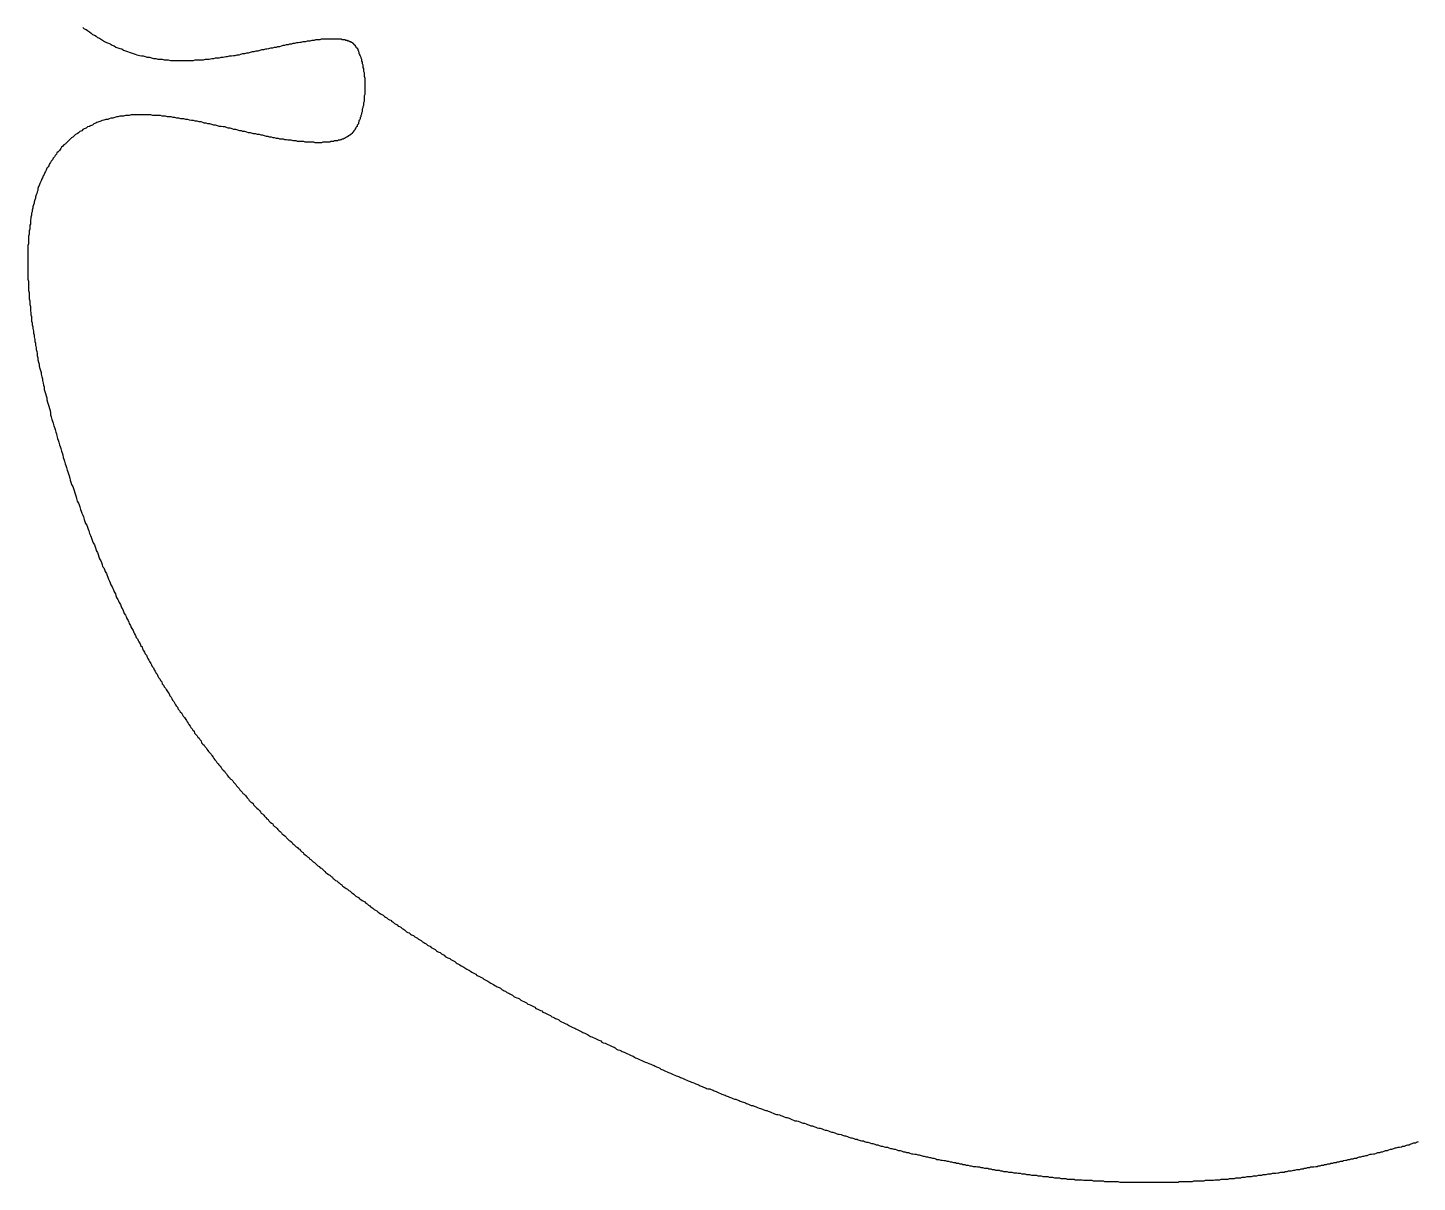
# Model space of a CAD drawing. Header units: millimetres. Extents: x 111 to 2999, y 81 to 1941.
# Drawn here: x 952.7 to 974.6, y 1761.71 to 1779.92 of the extents above; entities that cross this region are included whole.
import ezdxf

# ---------------------------------------------------------------- set-up
doc = ezdxf.new("R2010")
doc.units = ezdxf.units.MM
doc.layers.add('DRAW', color=7, linetype='Continuous')

msp = doc.modelspace()

# ---------------------------------------------------------------- linework, layer by layer
at = {"layer": 'DRAW'}
msp.add_polyline3d([(953.57, 1779.923, 0), (953.59, 1779.903, 0), (953.62, 1779.893, 0), (953.64, 1779.873, 0), (953.67, 1779.853, 0), (953.7, 1779.833, 0), (953.72, 1779.813, 0), (953.75, 1779.803, 0), (953.78, 1779.783, 0), (953.8, 1779.763, 0), (953.83, 1779.753, 0), (953.86, 1779.733, 0), (953.88, 1779.723, 0), (953.91, 1779.703, 0), (953.94, 1779.683, 0), (953.97, 1779.673, 0), (954, 1779.663, 0), (954.03, 1779.643, 0), (954.06, 1779.633, 0), (954.09, 1779.613, 0), (954.12, 1779.603, 0), (954.15, 1779.593, 0), (954.18, 1779.583, 0), (954.21, 1779.563, 0), (954.24, 1779.553, 0), (954.27, 1779.543, 0), (954.3, 1779.533, 0), (954.33, 1779.523, 0), (954.36, 1779.513, 0), (954.39, 1779.503, 0), (954.42, 1779.493, 0), (954.46, 1779.483, 0), (954.49, 1779.473, 0), (954.52, 1779.473, 0), (954.55, 1779.463, 0), (954.58, 1779.453, 0), (954.62, 1779.453, 0), (954.65, 1779.443, 0), (954.68, 1779.433, 0), (954.72, 1779.433, 0), (954.75, 1779.423, 0), (954.78, 1779.423, 0), (954.82, 1779.423, 0), (954.85, 1779.413, 0), (954.88, 1779.413, 0), (954.91, 1779.413, 0), (954.95, 1779.403, 0), (954.98, 1779.403, 0), (955.01, 1779.403, 0), (955.05, 1779.403, 0), (955.08, 1779.403, 0), (955.11, 1779.403, 0), (955.14, 1779.403, 0), (955.18, 1779.403, 0), (955.21, 1779.403, 0), (955.24, 1779.403, 0), (955.28, 1779.403, 0), (955.31, 1779.403, 0), (955.34, 1779.413, 0), (955.37, 1779.413, 0), (955.4, 1779.413, 0), (955.44, 1779.413, 0), (955.47, 1779.413, 0), (955.5, 1779.423, 0), (955.53, 1779.423, 0), (955.56, 1779.423, 0), (955.6, 1779.433, 0), (955.63, 1779.433, 0), (955.66, 1779.443, 0), (955.69, 1779.443, 0), (955.72, 1779.443, 0), (955.75, 1779.453, 0), (955.78, 1779.453, 0), (955.82, 1779.463, 0), (955.85, 1779.463, 0), (955.88, 1779.473, 0), (955.91, 1779.473, 0), (955.94, 1779.483, 0), (955.97, 1779.483, 0), (956, 1779.493, 0), (956.03, 1779.493, 0), (956.06, 1779.503, 0), (956.09, 1779.513, 0), (956.12, 1779.513, 0), (956.15, 1779.523, 0), (956.18, 1779.523, 0), (956.21, 1779.533, 0), (956.24, 1779.543, 0), (956.27, 1779.543, 0), (956.3, 1779.553, 0), (956.33, 1779.553, 0), (956.36, 1779.563, 0), (956.39, 1779.573, 0), (956.42, 1779.573, 0), (956.45, 1779.583, 0), (956.47, 1779.583, 0), (956.5, 1779.593, 0), (956.53, 1779.603, 0), (956.56, 1779.603, 0), (956.59, 1779.613, 0), (956.62, 1779.613, 0), (956.64, 1779.623, 0), (956.67, 1779.623, 0), (956.7, 1779.633, 0), (956.73, 1779.643, 0), (956.75, 1779.643, 0), (956.78, 1779.653, 0), (956.81, 1779.653, 0), (956.83, 1779.663, 0), (956.86, 1779.663, 0), (956.88, 1779.673, 0), (956.91, 1779.673, 0), (956.94, 1779.683, 0), (956.96, 1779.683, 0), (956.99, 1779.693, 0), (957.01, 1779.693, 0), (957.04, 1779.703, 0), (957.06, 1779.703, 0), (957.08, 1779.703, 0), (957.11, 1779.713, 0), (957.13, 1779.713, 0), (957.15, 1779.713, 0), (957.18, 1779.723, 0), (957.2, 1779.723, 0), (957.22, 1779.723, 0), (957.24, 1779.733, 0), (957.27, 1779.733, 0), (957.29, 1779.733, 0), (957.31, 1779.733, 0), (957.33, 1779.743, 0), (957.35, 1779.743, 0), (957.37, 1779.743, 0), (957.39, 1779.743, 0), (957.41, 1779.743, 0), (957.43, 1779.743, 0), (957.45, 1779.743, 0), (957.47, 1779.743, 0), (957.48, 1779.743, 0), (957.5, 1779.743, 0), (957.52, 1779.743, 0), (957.54, 1779.743, 0), (957.55, 1779.743, 0), (957.57, 1779.743, 0), (957.58, 1779.743, 0), (957.6, 1779.743, 0), (957.61, 1779.743, 0), (957.62, 1779.743, 0), (957.64, 1779.743, 0), (957.65, 1779.733, 0), (957.66, 1779.733, 0), (957.67, 1779.733, 0), (957.69, 1779.733, 0), (957.7, 1779.733, 0), (957.71, 1779.723, 0), (957.72, 1779.723, 0), (957.73, 1779.723, 0), (957.74, 1779.723, 0), (957.74, 1779.713, 0), (957.75, 1779.713, 0), (957.76, 1779.713, 0), (957.77, 1779.703, 0), (957.77, 1779.703, 0), (957.78, 1779.703, 0), (957.79, 1779.703, 0), (957.79, 1779.693, 0), (957.8, 1779.693, 0), (957.8, 1779.693, 0), (957.81, 1779.683, 0), (957.81, 1779.683, 0), (957.82, 1779.683, 0), (957.82, 1779.673, 0), (957.83, 1779.673, 0), (957.83, 1779.673, 0), (957.83, 1779.663, 0), (957.84, 1779.663, 0), (957.84, 1779.653, 0), (957.85, 1779.653, 0), (957.85, 1779.643, 0), (957.86, 1779.643, 0), (957.86, 1779.633, 0), (957.86, 1779.633, 0), (957.87, 1779.623, 0), (957.87, 1779.613, 0), (957.88, 1779.603, 0), (957.89, 1779.603, 0), (957.89, 1779.593, 0), (957.9, 1779.583, 0), (957.9, 1779.563, 0), (957.91, 1779.553, 0), (957.91, 1779.543, 0), (957.92, 1779.533, 0), (957.92, 1779.513, 0), (957.93, 1779.503, 0), (957.93, 1779.493, 0), (957.94, 1779.473, 0), (957.95, 1779.453, 0), (957.95, 1779.443, 0), (957.96, 1779.423, 0), (957.96, 1779.403, 0), (957.96, 1779.393, 0), (957.97, 1779.373, 0), (957.97, 1779.353, 0), (957.98, 1779.333, 0), (957.98, 1779.313, 0), (957.98, 1779.293, 0), (957.99, 1779.273, 0), (957.99, 1779.253, 0), (957.99, 1779.233, 0), (958, 1779.213, 0), (958, 1779.193, 0), (958, 1779.173, 0), (958, 1779.153, 0), (958.01, 1779.123, 0), (958.01, 1779.103, 0), (958.01, 1779.083, 0), (958.01, 1779.063, 0), (958.01, 1779.043, 0), (958.01, 1779.013, 0), (958.01, 1778.993, 0), (958.01, 1778.973, 0), (958.01, 1778.953, 0), (958.01, 1778.933, 0), (958.01, 1778.903, 0), (958.01, 1778.883, 0), (958.01, 1778.863, 0), (958, 1778.843, 0), (958, 1778.823, 0), (958, 1778.793, 0), (958, 1778.773, 0), (958, 1778.753, 0), (957.99, 1778.733, 0), (957.99, 1778.713, 0), (957.99, 1778.693, 0), (957.98, 1778.673, 0), (957.98, 1778.653, 0), (957.97, 1778.633, 0), (957.97, 1778.613, 0), (957.97, 1778.593, 0), (957.96, 1778.573, 0), (957.96, 1778.553, 0), (957.95, 1778.533, 0), (957.95, 1778.513, 0), (957.94, 1778.503, 0), (957.94, 1778.483, 0), (957.93, 1778.463, 0), (957.92, 1778.453, 0), (957.92, 1778.433, 0), (957.91, 1778.423, 0), (957.91, 1778.403, 0), (957.9, 1778.393, 0), (957.89, 1778.383, 0), (957.89, 1778.363, 0), (957.88, 1778.353, 0), (957.87, 1778.343, 0), (957.87, 1778.333, 0), (957.86, 1778.323, 0), (957.86, 1778.313, 0), (957.85, 1778.303, 0), (957.84, 1778.293, 0), (957.84, 1778.283, 0), (957.83, 1778.283, 0), (957.83, 1778.273, 0), (957.82, 1778.263, 0), (957.81, 1778.263, 0), (957.81, 1778.253, 0), (957.8, 1778.243, 0), (957.8, 1778.243, 0), (957.79, 1778.233, 0), (957.78, 1778.233, 0), (957.78, 1778.223, 0), (957.77, 1778.223, 0), (957.76, 1778.213, 0), (957.75, 1778.213, 0), (957.75, 1778.203, 0), (957.74, 1778.203, 0), (957.73, 1778.193, 0), (957.72, 1778.193, 0), (957.71, 1778.183, 0), (957.7, 1778.183, 0), (957.69, 1778.173, 0), (957.68, 1778.173, 0), (957.67, 1778.163, 0), (957.66, 1778.163, 0), (957.65, 1778.163, 0), (957.64, 1778.153, 0), (957.63, 1778.153, 0), (957.62, 1778.143, 0), (957.6, 1778.143, 0), (957.59, 1778.143, 0), (957.58, 1778.133, 0), (957.56, 1778.133, 0), (957.55, 1778.133, 0), (957.53, 1778.133, 0), (957.52, 1778.123, 0), (957.5, 1778.123, 0), (957.49, 1778.123, 0), (957.47, 1778.123, 0), (957.46, 1778.113, 0), (957.44, 1778.113, 0), (957.42, 1778.113, 0), (957.4, 1778.113, 0), (957.38, 1778.113, 0), (957.37, 1778.113, 0), (957.35, 1778.113, 0), (957.33, 1778.103, 0), (957.31, 1778.103, 0), (957.29, 1778.103, 0), (957.27, 1778.103, 0), (957.25, 1778.103, 0), (957.23, 1778.103, 0), (957.21, 1778.113, 0), (957.18, 1778.113, 0), (957.16, 1778.113, 0), (957.14, 1778.113, 0), (957.12, 1778.113, 0), (957.09, 1778.113, 0), (957.07, 1778.113, 0), (957.05, 1778.123, 0), (957.03, 1778.123, 0), (957, 1778.123, 0), (956.98, 1778.123, 0), (956.95, 1778.123, 0), (956.93, 1778.133, 0), (956.9, 1778.133, 0), (956.88, 1778.133, 0), (956.85, 1778.143, 0), (956.83, 1778.143, 0), (956.8, 1778.143, 0), (956.78, 1778.153, 0), (956.75, 1778.153, 0), (956.73, 1778.163, 0), (956.7, 1778.163, 0), (956.67, 1778.163, 0), (956.65, 1778.173, 0), (956.62, 1778.173, 0), (956.59, 1778.183, 0), (956.57, 1778.183, 0), (956.54, 1778.193, 0), (956.51, 1778.193, 0), (956.49, 1778.203, 0), (956.46, 1778.203, 0), (956.43, 1778.213, 0), (956.4, 1778.223, 0), (956.38, 1778.223, 0), (956.35, 1778.233, 0), (956.32, 1778.233, 0), (956.29, 1778.243, 0), (956.26, 1778.243, 0), (956.24, 1778.253, 0), (956.21, 1778.263, 0), (956.18, 1778.263, 0), (956.15, 1778.273, 0), (956.12, 1778.283, 0), (956.09, 1778.283, 0), (956.07, 1778.293, 0), (956.04, 1778.293, 0), (956.01, 1778.303, 0), (955.98, 1778.313, 0), (955.95, 1778.313, 0), (955.92, 1778.323, 0), (955.89, 1778.333, 0), (955.86, 1778.333, 0), (955.83, 1778.343, 0), (955.81, 1778.353, 0), (955.78, 1778.353, 0), (955.75, 1778.363, 0), (955.72, 1778.363, 0), (955.69, 1778.373, 0), (955.66, 1778.383, 0), (955.63, 1778.383, 0), (955.6, 1778.393, 0), (955.57, 1778.403, 0), (955.54, 1778.403, 0), (955.51, 1778.413, 0), (955.48, 1778.413, 0), (955.46, 1778.423, 0), (955.43, 1778.433, 0), (955.4, 1778.433, 0), (955.37, 1778.443, 0), (955.34, 1778.443, 0), (955.31, 1778.453, 0), (955.28, 1778.453, 0), (955.25, 1778.463, 0), (955.22, 1778.473, 0), (955.19, 1778.473, 0), (955.16, 1778.483, 0), (955.13, 1778.483, 0), (955.11, 1778.483, 0), (955.08, 1778.493, 0), (955.05, 1778.493, 0), (955.02, 1778.503, 0), (954.99, 1778.503, 0), (954.96, 1778.513, 0), (954.93, 1778.513, 0), (954.9, 1778.513, 0), (954.87, 1778.523, 0), (954.84, 1778.523, 0), (954.82, 1778.523, 0), (954.79, 1778.533, 0), (954.76, 1778.533, 0), (954.73, 1778.533, 0), (954.7, 1778.533, 0), (954.67, 1778.533, 0), (954.64, 1778.543, 0), (954.61, 1778.543, 0), (954.58, 1778.543, 0), (954.56, 1778.543, 0), (954.53, 1778.543, 0), (954.5, 1778.543, 0), (954.47, 1778.543, 0), (954.44, 1778.543, 0), (954.41, 1778.543, 0), (954.38, 1778.543, 0), (954.35, 1778.543, 0), (954.33, 1778.543, 0), (954.3, 1778.533, 0), (954.27, 1778.533, 0), (954.24, 1778.533, 0), (954.21, 1778.523, 0), (954.18, 1778.523, 0), (954.15, 1778.523, 0), (954.12, 1778.513, 0), (954.1, 1778.513, 0), (954.07, 1778.503, 0), (954.04, 1778.493, 0), (954.01, 1778.493, 0), (953.98, 1778.483, 0), (953.96, 1778.473, 0), (953.93, 1778.473, 0), (953.9, 1778.463, 0), (953.87, 1778.453, 0), (953.85, 1778.443, 0), (953.82, 1778.433, 0), (953.79, 1778.423, 0), (953.77, 1778.413, 0), (953.74, 1778.403, 0), (953.72, 1778.383, 0), (953.69, 1778.373, 0), (953.67, 1778.363, 0), (953.64, 1778.353, 0), (953.62, 1778.333, 0), (953.59, 1778.323, 0), (953.57, 1778.313, 0), (953.55, 1778.293, 0), (953.52, 1778.283, 0), (953.5, 1778.263, 0), (953.48, 1778.243, 0), (953.45, 1778.233, 0), (953.43, 1778.213, 0), (953.41, 1778.193, 0), (953.39, 1778.183, 0), (953.37, 1778.163, 0), (953.35, 1778.143, 0), (953.33, 1778.123, 0), (953.31, 1778.103, 0), (953.29, 1778.083, 0), (953.27, 1778.073, 0), (953.25, 1778.053, 0), (953.23, 1778.033, 0), (953.22, 1778.013, 0), (953.2, 1777.983, 0), (953.18, 1777.963, 0), (953.16, 1777.943, 0), (953.15, 1777.923, 0), (953.13, 1777.903, 0), (953.12, 1777.883, 0), (953.1, 1777.863, 0), (953.09, 1777.833, 0), (953.07, 1777.813, 0), (953.06, 1777.793, 0), (953.04, 1777.773, 0), (953.03, 1777.743, 0), (953.02, 1777.723, 0), (953, 1777.703, 0), (952.99, 1777.673, 0), (952.98, 1777.653, 0), (952.97, 1777.633, 0), (952.96, 1777.603, 0), (952.94, 1777.583, 0), (952.93, 1777.553, 0), (952.92, 1777.533, 0), (952.91, 1777.503, 0), (952.9, 1777.483, 0), (952.89, 1777.463, 0), (952.88, 1777.433, 0), (952.87, 1777.413, 0), (952.86, 1777.383, 0), (952.86, 1777.353, 0), (952.85, 1777.333, 0), (952.84, 1777.303, 0), (952.83, 1777.283, 0), (952.82, 1777.253, 0), (952.82, 1777.233, 0), (952.81, 1777.203, 0), (952.8, 1777.173, 0), (952.8, 1777.153, 0), (952.79, 1777.123, 0), (952.78, 1777.093, 0), (952.78, 1777.073, 0), (952.77, 1777.043, 0), (952.77, 1777.013, 0), (952.76, 1776.993, 0), (952.76, 1776.963, 0), (952.75, 1776.933, 0), (952.75, 1776.913, 0), (952.74, 1776.883, 0), (952.74, 1776.853, 0), (952.74, 1776.823, 0), (952.73, 1776.803, 0), (952.73, 1776.773, 0), (952.73, 1776.743, 0), (952.72, 1776.713, 0), (952.72, 1776.683, 0), (952.72, 1776.663, 0), (952.71, 1776.633, 0), (952.71, 1776.603, 0), (952.71, 1776.573, 0), (952.71, 1776.543, 0), (952.71, 1776.513, 0), (952.7, 1776.483, 0), (952.7, 1776.463, 0), (952.7, 1776.433, 0), (952.7, 1776.403, 0), (952.7, 1776.373, 0), (952.7, 1776.343, 0), (952.7, 1776.313, 0), (952.7, 1776.283, 0), (952.7, 1776.253, 0), (952.7, 1776.223, 0), (952.7, 1776.193, 0), (952.7, 1776.163, 0), (952.7, 1776.133, 0), (952.7, 1776.103, 0), (952.7, 1776.073, 0), (952.7, 1776.043, 0), (952.7, 1776.013, 0), (952.7, 1775.983, 0), (952.7, 1775.953, 0), (952.71, 1775.923, 0), (952.71, 1775.893, 0), (952.71, 1775.863, 0), (952.71, 1775.833, 0), (952.71, 1775.803, 0), (952.71, 1775.773, 0), (952.72, 1775.743, 0), (952.72, 1775.703, 0), (952.72, 1775.673, 0), (952.72, 1775.643, 0), (952.73, 1775.613, 0), (952.73, 1775.583, 0), (952.73, 1775.553, 0), (952.74, 1775.523, 0), (952.74, 1775.483, 0), (952.74, 1775.453, 0), (952.75, 1775.423, 0), (952.75, 1775.393, 0), (952.76, 1775.363, 0), (952.76, 1775.333, 0), (952.76, 1775.293, 0), (952.77, 1775.263, 0), (952.77, 1775.233, 0), (952.78, 1775.203, 0), (952.78, 1775.173, 0), (952.79, 1775.133, 0), (952.79, 1775.103, 0), (952.8, 1775.073, 0), (952.8, 1775.043, 0), (952.81, 1775.003, 0), (952.81, 1774.973, 0), (952.82, 1774.943, 0), (952.82, 1774.913, 0), (952.83, 1774.873, 0), (952.83, 1774.843, 0), (952.84, 1774.813, 0), (952.85, 1774.783, 0), (952.85, 1774.743, 0), (952.86, 1774.713, 0), (952.86, 1774.683, 0), (952.87, 1774.643, 0), (952.88, 1774.613, 0), (952.88, 1774.583, 0), (952.89, 1774.543, 0), (952.9, 1774.513, 0), (952.91, 1774.483, 0), (952.91, 1774.453, 0), (952.92, 1774.413, 0), (952.93, 1774.383, 0), (952.93, 1774.353, 0), (952.94, 1774.313, 0), (952.95, 1774.283, 0), (952.96, 1774.253, 0), (952.96, 1774.213, 0), (952.97, 1774.183, 0), (952.98, 1774.153, 0), (952.99, 1774.113, 0), (953, 1774.083, 0), (953, 1774.053, 0), (953.01, 1774.013, 0), (953.02, 1773.983, 0), (953.03, 1773.953, 0), (953.04, 1773.913, 0), (953.05, 1773.883, 0), (953.06, 1773.843, 0), (953.06, 1773.813, 0), (953.07, 1773.783, 0), (953.08, 1773.743, 0), (953.09, 1773.713, 0), (953.1, 1773.683, 0), (953.11, 1773.643, 0), (953.12, 1773.613, 0), (953.13, 1773.583, 0), (953.14, 1773.543, 0), (953.15, 1773.513, 0), (953.16, 1773.483, 0), (953.17, 1773.443, 0), (953.18, 1773.413, 0), (953.19, 1773.383, 0), (953.2, 1773.343, 0), (953.21, 1773.313, 0), (953.22, 1773.283, 0), (953.23, 1773.243, 0), (953.24, 1773.213, 0), (953.25, 1773.183, 0), (953.26, 1773.143, 0), (953.27, 1773.113, 0), (953.28, 1773.083, 0), (953.29, 1773.043, 0), (953.3, 1773.013, 0), (953.31, 1772.983, 0), (953.32, 1772.943, 0), (953.33, 1772.913, 0), (953.34, 1772.883, 0), (953.35, 1772.853, 0), (953.36, 1772.813, 0), (953.37, 1772.783, 0), (953.38, 1772.753, 0), (953.39, 1772.713, 0), (953.41, 1772.683, 0), (953.42, 1772.653, 0), (953.43, 1772.623, 0), (953.44, 1772.583, 0), (953.45, 1772.553, 0), (953.46, 1772.523, 0), (953.47, 1772.493, 0), (953.48, 1772.453, 0), (953.5, 1772.423, 0), (953.51, 1772.393, 0), (953.52, 1772.363, 0), (953.53, 1772.323, 0), (953.54, 1772.293, 0), (953.55, 1772.263, 0), (953.57, 1772.233, 0), (953.58, 1772.203, 0), (953.59, 1772.163, 0), (953.6, 1772.133, 0), (953.61, 1772.103, 0), (953.63, 1772.073, 0), (953.64, 1772.043, 0), (953.65, 1772.013, 0), (953.66, 1771.983, 0), (953.67, 1771.943, 0), (953.69, 1771.913, 0), (953.7, 1771.883, 0), (953.71, 1771.853, 0), (953.72, 1771.823, 0), (953.73, 1771.793, 0), (953.75, 1771.763, 0), (953.76, 1771.733, 0), (953.77, 1771.703, 0), (953.78, 1771.673, 0), (953.8, 1771.643, 0), (953.81, 1771.613, 0), (953.82, 1771.573, 0), (953.83, 1771.543, 0), (953.85, 1771.513, 0), (953.86, 1771.483, 0), (953.87, 1771.453, 0), (953.88, 1771.423, 0), (953.9, 1771.403, 0), (953.91, 1771.373, 0), (953.92, 1771.343, 0), (953.94, 1771.313, 0), (953.95, 1771.283, 0), (953.96, 1771.253, 0), (953.97, 1771.223, 0), (953.99, 1771.193, 0), (954, 1771.163, 0), (954.01, 1771.133, 0), (954.03, 1771.103, 0), (954.04, 1771.073, 0), (954.05, 1771.053, 0), (954.06, 1771.023, 0), (954.08, 1770.993, 0), (954.09, 1770.963, 0), (954.1, 1770.933, 0), (954.12, 1770.903, 0), (954.13, 1770.883, 0), (954.14, 1770.853, 0), (954.16, 1770.823, 0), (954.17, 1770.793, 0), (954.18, 1770.763, 0), (954.2, 1770.743, 0), (954.21, 1770.713, 0), (954.22, 1770.683, 0), (954.24, 1770.653, 0), (954.25, 1770.633, 0), (954.26, 1770.603, 0), (954.28, 1770.573, 0), (954.29, 1770.543, 0), (954.3, 1770.523, 0), (954.32, 1770.493, 0), (954.33, 1770.463, 0), (954.34, 1770.443, 0), (954.36, 1770.413, 0), (954.37, 1770.383, 0), (954.38, 1770.363, 0), (954.4, 1770.333, 0), (954.41, 1770.303, 0), (954.43, 1770.283, 0), (954.44, 1770.253, 0), (954.45, 1770.233, 0), (954.47, 1770.203, 0), (954.48, 1770.173, 0), (954.5, 1770.153, 0), (954.51, 1770.123, 0), (954.52, 1770.103, 0), (954.54, 1770.073, 0), (954.55, 1770.043, 0), (954.57, 1770.023, 0), (954.58, 1769.993, 0), (954.59, 1769.973, 0), (954.61, 1769.943, 0), (954.62, 1769.923, 0), (954.64, 1769.893, 0), (954.65, 1769.873, 0), (954.66, 1769.843, 0), (954.68, 1769.823, 0), (954.69, 1769.793, 0), (954.71, 1769.773, 0), (954.72, 1769.743, 0), (954.74, 1769.723, 0), (954.75, 1769.693, 0), (954.76, 1769.673, 0), (954.78, 1769.653, 0), (954.79, 1769.623, 0), (954.81, 1769.603, 0), (954.82, 1769.573, 0), (954.84, 1769.553, 0), (954.85, 1769.523, 0), (954.87, 1769.503, 0), (954.88, 1769.483, 0), (954.9, 1769.453, 0), (954.91, 1769.433, 0), (954.93, 1769.413, 0), (954.94, 1769.383, 0), (954.96, 1769.363, 0), (954.97, 1769.343, 0), (954.98, 1769.313, 0), (955, 1769.293, 0), (955.01, 1769.273, 0), (955.03, 1769.243, 0), (955.04, 1769.223, 0), (955.06, 1769.203, 0), (955.07, 1769.173, 0), (955.09, 1769.153, 0), (955.1, 1769.133, 0), (955.12, 1769.113, 0), (955.14, 1769.083, 0), (955.15, 1769.063, 0), (955.17, 1769.043, 0), (955.18, 1769.023, 0), (955.2, 1768.993, 0), (955.21, 1768.973, 0), (955.23, 1768.953, 0), (955.24, 1768.933, 0), (955.26, 1768.903, 0), (955.27, 1768.883, 0), (955.29, 1768.863, 0), (955.3, 1768.843, 0), (955.32, 1768.823, 0), (955.33, 1768.793, 0), (955.35, 1768.773, 0), (955.37, 1768.753, 0), (955.38, 1768.733, 0), (955.4, 1768.713, 0), (955.41, 1768.693, 0), (955.43, 1768.673, 0), (955.44, 1768.643, 0), (955.46, 1768.623, 0), (955.48, 1768.603, 0), (955.49, 1768.583, 0), (955.51, 1768.563, 0), (955.52, 1768.543, 0), (955.54, 1768.523, 0), (955.55, 1768.503, 0), (955.57, 1768.483, 0), (955.59, 1768.463, 0), (955.6, 1768.443, 0), (955.62, 1768.413, 0), (955.63, 1768.393, 0), (955.65, 1768.373, 0), (955.67, 1768.353, 0), (955.68, 1768.333, 0), (955.7, 1768.313, 0), (955.71, 1768.293, 0), (955.73, 1768.273, 0), (955.75, 1768.253, 0), (955.76, 1768.233, 0), (955.78, 1768.213, 0), (955.8, 1768.193, 0), (955.81, 1768.173, 0), (955.83, 1768.153, 0), (955.84, 1768.133, 0), (955.86, 1768.113, 0), (955.88, 1768.093, 0), (955.89, 1768.073, 0), (955.91, 1768.063, 0), (955.93, 1768.043, 0), (955.94, 1768.023, 0), (955.96, 1768.003, 0), (955.98, 1767.983, 0), (955.99, 1767.963, 0), (956.01, 1767.943, 0), (956.03, 1767.923, 0), (956.04, 1767.903, 0), (956.06, 1767.883, 0), (956.08, 1767.863, 0), (956.09, 1767.843, 0), (956.11, 1767.833, 0), (956.13, 1767.813, 0), (956.14, 1767.793, 0), (956.16, 1767.773, 0), (956.18, 1767.753, 0), (956.19, 1767.733, 0), (956.21, 1767.713, 0), (956.23, 1767.703, 0), (956.25, 1767.683, 0), (956.26, 1767.663, 0), (956.28, 1767.643, 0), (956.3, 1767.623, 0), (956.31, 1767.613, 0), (956.33, 1767.593, 0), (956.35, 1767.573, 0), (956.37, 1767.553, 0), (956.38, 1767.533, 0), (956.4, 1767.523, 0), (956.42, 1767.503, 0), (956.43, 1767.483, 0), (956.45, 1767.463, 0), (956.47, 1767.443, 0), (956.49, 1767.433, 0), (956.5, 1767.413, 0), (956.52, 1767.393, 0), (956.54, 1767.373, 0), (956.56, 1767.363, 0), (956.57, 1767.343, 0), (956.59, 1767.323, 0), (956.61, 1767.313, 0), (956.63, 1767.293, 0), (956.64, 1767.273, 0), (956.66, 1767.253, 0), (956.68, 1767.243, 0), (956.7, 1767.223, 0), (956.71, 1767.203, 0), (956.73, 1767.193, 0), (956.75, 1767.173, 0), (956.77, 1767.153, 0), (956.78, 1767.143, 0), (956.8, 1767.123, 0), (956.82, 1767.103, 0), (956.84, 1767.093, 0), (956.86, 1767.073, 0), (956.87, 1767.053, 0), (956.89, 1767.043, 0), (956.91, 1767.023, 0), (956.93, 1767.003, 0), (956.95, 1766.993, 0), (956.96, 1766.973, 0), (956.98, 1766.963, 0), (957, 1766.943, 0), (957.02, 1766.923, 0), (957.04, 1766.913, 0), (957.05, 1766.893, 0), (957.07, 1766.873, 0), (957.09, 1766.863, 0), (957.11, 1766.843, 0), (957.13, 1766.833, 0), (957.14, 1766.813, 0), (957.16, 1766.803, 0), (957.18, 1766.783, 0), (957.2, 1766.763, 0), (957.22, 1766.753, 0), (957.24, 1766.733, 0), (957.25, 1766.723, 0), (957.27, 1766.703, 0), (957.29, 1766.693, 0), (957.31, 1766.673, 0), (957.33, 1766.663, 0), (957.35, 1766.643, 0), (957.37, 1766.623, 0), (957.38, 1766.613, 0), (957.4, 1766.593, 0), (957.42, 1766.583, 0), (957.44, 1766.563, 0), (957.46, 1766.553, 0), (957.48, 1766.533, 0), (957.5, 1766.523, 0), (957.51, 1766.503, 0), (957.53, 1766.493, 0), (957.55, 1766.473, 0), (957.57, 1766.463, 0), (957.59, 1766.443, 0), (957.61, 1766.433, 0), (957.63, 1766.413, 0), (957.65, 1766.403, 0), (957.66, 1766.383, 0), (957.68, 1766.373, 0), (957.7, 1766.353, 0), (957.72, 1766.343, 0), (957.74, 1766.333, 0), (957.76, 1766.313, 0), (957.78, 1766.303, 0), (957.8, 1766.283, 0), (957.82, 1766.273, 0), (957.84, 1766.253, 0), (957.85, 1766.243, 0), (957.87, 1766.223, 0), (957.89, 1766.213, 0), (957.91, 1766.203, 0), (957.93, 1766.183, 0), (957.95, 1766.173, 0), (957.97, 1766.153, 0), (957.99, 1766.143, 0), (958.01, 1766.133, 0), (958.03, 1766.113, 0), (958.05, 1766.103, 0), (958.07, 1766.083, 0), (958.09, 1766.073, 0), (958.1, 1766.053, 0), (958.12, 1766.043, 0), (958.14, 1766.033, 0), (958.16, 1766.013, 0), (958.18, 1766.003, 0), (958.2, 1765.993, 0), (958.22, 1765.973, 0), (958.24, 1765.963, 0), (958.26, 1765.943, 0), (958.28, 1765.933, 0), (958.3, 1765.923, 0), (958.32, 1765.903, 0), (958.34, 1765.893, 0), (958.36, 1765.883, 0), (958.38, 1765.863, 0), (958.4, 1765.853, 0), (958.42, 1765.843, 0), (958.44, 1765.823, 0), (958.46, 1765.813, 0), (958.48, 1765.793, 0), (958.5, 1765.783, 0), (958.52, 1765.773, 0), (958.54, 1765.753, 0), (958.56, 1765.743, 0), (958.58, 1765.733, 0), (958.6, 1765.713, 0), (958.62, 1765.703, 0), (958.64, 1765.693, 0), (958.66, 1765.673, 0), (958.67, 1765.663, 0), (958.69, 1765.653, 0), (958.71, 1765.643, 0), (958.73, 1765.623, 0), (958.75, 1765.613, 0), (958.78, 1765.603, 0), (958.8, 1765.583, 0), (958.82, 1765.573, 0), (958.84, 1765.563, 0), (958.86, 1765.543, 0), (958.88, 1765.533, 0), (958.9, 1765.523, 0), (958.92, 1765.503, 0), (958.94, 1765.493, 0), (958.96, 1765.483, 0), (958.98, 1765.473, 0), (959, 1765.453, 0), (959.02, 1765.443, 0), (959.04, 1765.433, 0), (959.06, 1765.413, 0), (959.08, 1765.403, 0), (959.1, 1765.393, 0), (959.12, 1765.383, 0), (959.14, 1765.363, 0), (959.16, 1765.353, 0), (959.18, 1765.343, 0), (959.2, 1765.333, 0), (959.22, 1765.313, 0), (959.24, 1765.303, 0), (959.26, 1765.293, 0), (959.28, 1765.273, 0), (959.3, 1765.263, 0), (959.32, 1765.253, 0), (959.35, 1765.243, 0), (959.37, 1765.223, 0), (959.39, 1765.213, 0), (959.41, 1765.203, 0), (959.43, 1765.193, 0), (959.45, 1765.173, 0), (959.47, 1765.163, 0), (959.49, 1765.153, 0), (959.51, 1765.143, 0), (959.53, 1765.123, 0), (959.55, 1765.113, 0), (959.57, 1765.103, 0), (959.59, 1765.093, 0), (959.62, 1765.073, 0), (959.64, 1765.063, 0), (959.66, 1765.053, 0), (959.68, 1765.043, 0), (959.7, 1765.023, 0), (959.72, 1765.013, 0), (959.74, 1765.003, 0), (959.76, 1764.993, 0), (959.78, 1764.973, 0), (959.81, 1764.963, 0), (959.83, 1764.953, 0), (959.85, 1764.943, 0), (959.87, 1764.933, 0), (959.89, 1764.913, 0), (959.91, 1764.903, 0), (959.93, 1764.893, 0), (959.95, 1764.883, 0), (959.98, 1764.863, 0), (960, 1764.853, 0), (960.02, 1764.843, 0), (960.04, 1764.833, 0), (960.06, 1764.813, 0), (960.08, 1764.803, 0), (960.1, 1764.793, 0), (960.13, 1764.783, 0), (960.15, 1764.773, 0), (960.17, 1764.753, 0), (960.19, 1764.743, 0), (960.21, 1764.733, 0), (960.23, 1764.723, 0), (960.25, 1764.703, 0), (960.28, 1764.693, 0), (960.3, 1764.683, 0), (960.32, 1764.673, 0), (960.34, 1764.663, 0), (960.36, 1764.643, 0), (960.38, 1764.633, 0), (960.41, 1764.623, 0), (960.43, 1764.613, 0), (960.45, 1764.603, 0), (960.47, 1764.583, 0), (960.49, 1764.573, 0), (960.52, 1764.563, 0), (960.54, 1764.553, 0), (960.56, 1764.543, 0), (960.58, 1764.523, 0), (960.6, 1764.513, 0), (960.63, 1764.503, 0), (960.65, 1764.493, 0), (960.67, 1764.483, 0), (960.69, 1764.473, 0), (960.71, 1764.453, 0), (960.74, 1764.443, 0), (960.76, 1764.433, 0), (960.78, 1764.423, 0), (960.8, 1764.413, 0), (960.82, 1764.393, 0), (960.85, 1764.383, 0), (960.87, 1764.373, 0), (960.89, 1764.363, 0), (960.91, 1764.353, 0), (960.94, 1764.343, 0), (960.96, 1764.323, 0), (960.98, 1764.313, 0), (961, 1764.303, 0), (961.02, 1764.293, 0), (961.05, 1764.283, 0), (961.07, 1764.273, 0), (961.09, 1764.253, 0), (961.11, 1764.243, 0), (961.14, 1764.233, 0), (961.16, 1764.223, 0), (961.18, 1764.213, 0), (961.2, 1764.203, 0), (961.23, 1764.183, 0), (961.25, 1764.173, 0), (961.27, 1764.163, 0), (961.29, 1764.153, 0), (961.32, 1764.143, 0), (961.34, 1764.133, 0), (961.36, 1764.123, 0), (961.39, 1764.103, 0), (961.41, 1764.093, 0), (961.43, 1764.083, 0), (961.45, 1764.073, 0), (961.48, 1764.063, 0), (961.5, 1764.053, 0), (961.52, 1764.043, 0), (961.54, 1764.033, 0), (961.57, 1764.013, 0), (961.59, 1764.003, 0), (961.61, 1763.993, 0), (961.64, 1763.983, 0), (961.66, 1763.973, 0), (961.68, 1763.963, 0), (961.7, 1763.953, 0), (961.73, 1763.943, 0), (961.75, 1763.923, 0), (961.77, 1763.913, 0), (961.8, 1763.903, 0), (961.82, 1763.893, 0), (961.84, 1763.883, 0), (961.87, 1763.873, 0), (961.89, 1763.863, 0), (961.91, 1763.853, 0), (961.94, 1763.843, 0), (961.96, 1763.833, 0), (961.98, 1763.813, 0), (962, 1763.803, 0), (962.03, 1763.793, 0), (962.05, 1763.783, 0), (962.07, 1763.773, 0), (962.1, 1763.763, 0), (962.12, 1763.753, 0), (962.14, 1763.743, 0), (962.17, 1763.733, 0), (962.19, 1763.723, 0), (962.21, 1763.713, 0), (962.24, 1763.703, 0), (962.26, 1763.683, 0), (962.28, 1763.673, 0), (962.31, 1763.663, 0), (962.33, 1763.653, 0), (962.35, 1763.643, 0), (962.38, 1763.633, 0), (962.4, 1763.623, 0), (962.42, 1763.613, 0), (962.45, 1763.603, 0), (962.47, 1763.593, 0), (962.49, 1763.583, 0), (962.52, 1763.573, 0), (962.54, 1763.563, 0), (962.57, 1763.553, 0), (962.59, 1763.543, 0), (962.61, 1763.533, 0), (962.64, 1763.523, 0), (962.66, 1763.513, 0), (962.68, 1763.493, 0), (962.71, 1763.483, 0), (962.73, 1763.473, 0), (962.75, 1763.463, 0), (962.78, 1763.453, 0), (962.8, 1763.443, 0), (962.83, 1763.433, 0), (962.85, 1763.423, 0), (962.87, 1763.413, 0), (962.9, 1763.403, 0), (962.92, 1763.393, 0), (962.94, 1763.383, 0), (962.97, 1763.373, 0), (962.99, 1763.363, 0), (963.02, 1763.353, 0), (963.04, 1763.343, 0), (963.06, 1763.333, 0), (963.09, 1763.323, 0), (963.11, 1763.313, 0), (963.14, 1763.303, 0), (963.16, 1763.293, 0), (963.18, 1763.283, 0), (963.21, 1763.273, 0), (963.23, 1763.263, 0), (963.26, 1763.253, 0), (963.28, 1763.243, 0), (963.3, 1763.233, 0), (963.33, 1763.223, 0), (963.35, 1763.213, 0), (963.38, 1763.203, 0), (963.4, 1763.193, 0), (963.42, 1763.183, 0), (963.45, 1763.183, 0), (963.47, 1763.173, 0), (963.5, 1763.163, 0), (963.52, 1763.153, 0), (963.55, 1763.143, 0), (963.57, 1763.133, 0), (963.59, 1763.123, 0), (963.62, 1763.113, 0), (963.64, 1763.103, 0), (963.67, 1763.093, 0), (963.69, 1763.083, 0), (963.71, 1763.073, 0), (963.74, 1763.063, 0), (963.76, 1763.053, 0), (963.79, 1763.043, 0), (963.81, 1763.033, 0), (963.84, 1763.023, 0), (963.86, 1763.023, 0), (963.88, 1763.013, 0), (963.91, 1763.003, 0), (963.93, 1762.993, 0), (963.96, 1762.983, 0), (963.98, 1762.973, 0), (964.01, 1762.963, 0), (964.03, 1762.953, 0), (964.06, 1762.943, 0), (964.08, 1762.933, 0), (964.1, 1762.923, 0), (964.13, 1762.923, 0), (964.15, 1762.913, 0), (964.18, 1762.903, 0), (964.2, 1762.893, 0), (964.23, 1762.883, 0), (964.25, 1762.873, 0), (964.28, 1762.863, 0), (964.3, 1762.853, 0), (964.33, 1762.843, 0), (964.35, 1762.843, 0), (964.37, 1762.833, 0), (964.4, 1762.823, 0), (964.42, 1762.813, 0), (964.45, 1762.803, 0), (964.47, 1762.793, 0), (964.5, 1762.783, 0), (964.52, 1762.783, 0), (964.55, 1762.773, 0), (964.57, 1762.763, 0), (964.6, 1762.753, 0), (964.62, 1762.743, 0), (964.65, 1762.733, 0), (964.67, 1762.733, 0), (964.7, 1762.723, 0), (964.72, 1762.713, 0), (964.74, 1762.703, 0), (964.77, 1762.693, 0), (964.79, 1762.683, 0), (964.82, 1762.683, 0), (964.84, 1762.673, 0), (964.87, 1762.663, 0), (964.89, 1762.653, 0), (964.92, 1762.643, 0), (964.94, 1762.643, 0), (964.97, 1762.633, 0), (964.99, 1762.623, 0), (965.02, 1762.613, 0), (965.04, 1762.603, 0), (965.07, 1762.603, 0), (965.09, 1762.593, 0), (965.12, 1762.583, 0), (965.14, 1762.573, 0), (965.17, 1762.563, 0), (965.19, 1762.563, 0), (965.22, 1762.553, 0), (965.24, 1762.543, 0), (965.27, 1762.533, 0), (965.29, 1762.533, 0), (965.32, 1762.523, 0), (965.34, 1762.513, 0), (965.37, 1762.503, 0), (965.39, 1762.503, 0), (965.42, 1762.493, 0), (965.44, 1762.483, 0), (965.47, 1762.473, 0), (965.49, 1762.473, 0), (965.52, 1762.463, 0), (965.54, 1762.453, 0), (965.57, 1762.443, 0), (965.59, 1762.443, 0), (965.62, 1762.433, 0), (965.64, 1762.423, 0), (965.67, 1762.413, 0), (965.69, 1762.413, 0), (965.72, 1762.403, 0), (965.74, 1762.393, 0), (965.77, 1762.393, 0), (965.79, 1762.383, 0), (965.82, 1762.373, 0), (965.84, 1762.363, 0), (965.87, 1762.363, 0), (965.89, 1762.353, 0), (965.92, 1762.343, 0), (965.94, 1762.343, 0), (965.97, 1762.333, 0), (966, 1762.323, 0), (966.02, 1762.323, 0), (966.05, 1762.313, 0), (966.07, 1762.303, 0), (966.1, 1762.303, 0), (966.12, 1762.293, 0), (966.15, 1762.283, 0), (966.17, 1762.283, 0), (966.2, 1762.273, 0), (966.22, 1762.263, 0), (966.25, 1762.263, 0), (966.27, 1762.253, 0), (966.3, 1762.243, 0), (966.32, 1762.243, 0), (966.35, 1762.233, 0), (966.37, 1762.233, 0), (966.4, 1762.223, 0), (966.42, 1762.213, 0), (966.45, 1762.213, 0), (966.48, 1762.203, 0), (966.5, 1762.193, 0), (966.53, 1762.193, 0), (966.55, 1762.183, 0), (966.58, 1762.183, 0), (966.6, 1762.173, 0), (966.63, 1762.163, 0), (966.65, 1762.163, 0), (966.68, 1762.153, 0), (966.7, 1762.153, 0), (966.73, 1762.143, 0), (966.75, 1762.143, 0), (966.78, 1762.133, 0), (966.81, 1762.123, 0), (966.83, 1762.123, 0), (966.86, 1762.113, 0), (966.88, 1762.113, 0), (966.91, 1762.103, 0), (966.93, 1762.103, 0), (966.96, 1762.093, 0), (966.98, 1762.093, 0), (967.01, 1762.083, 0), (967.03, 1762.073, 0), (967.06, 1762.073, 0), (967.09, 1762.063, 0), (967.11, 1762.063, 0), (967.14, 1762.053, 0), (967.16, 1762.053, 0), (967.19, 1762.043, 0), (967.21, 1762.043, 0), (967.24, 1762.033, 0), (967.26, 1762.033, 0), (967.29, 1762.023, 0), (967.32, 1762.023, 0), (967.34, 1762.013, 0), (967.37, 1762.013, 0), (967.39, 1762.003, 0), (967.42, 1762.003, 0), (967.44, 1761.993, 0), (967.47, 1761.993, 0), (967.49, 1761.983, 0), (967.52, 1761.983, 0), (967.55, 1761.973, 0), (967.57, 1761.973, 0), (967.6, 1761.963, 0), (967.62, 1761.963, 0), (967.65, 1761.963, 0), (967.67, 1761.953, 0), (967.7, 1761.953, 0), (967.72, 1761.943, 0), (967.75, 1761.943, 0), (967.78, 1761.933, 0), (967.8, 1761.933, 0), (967.83, 1761.933, 0), (967.85, 1761.923, 0), (967.88, 1761.923, 0), (967.9, 1761.913, 0), (967.93, 1761.913, 0), (967.95, 1761.903, 0), (967.98, 1761.903, 0), (968.01, 1761.903, 0), (968.03, 1761.893, 0), (968.06, 1761.893, 0), (968.08, 1761.883, 0), (968.11, 1761.883, 0), (968.13, 1761.883, 0), (968.16, 1761.873, 0), (968.19, 1761.873, 0), (968.21, 1761.873, 0), (968.24, 1761.863, 0), (968.26, 1761.863, 0), (968.29, 1761.863, 0), (968.31, 1761.853, 0), (968.34, 1761.853, 0), (968.37, 1761.843, 0), (968.39, 1761.843, 0), (968.42, 1761.843, 0), (968.44, 1761.833, 0), (968.47, 1761.833, 0), (968.49, 1761.833, 0), (968.52, 1761.823, 0), (968.54, 1761.823, 0), (968.57, 1761.823, 0), (968.6, 1761.823, 0), (968.62, 1761.813, 0), (968.65, 1761.813, 0), (968.67, 1761.813, 0), (968.7, 1761.803, 0), (968.72, 1761.803, 0), (968.75, 1761.803, 0), (968.78, 1761.803, 0), (968.8, 1761.793, 0), (968.83, 1761.793, 0), (968.85, 1761.793, 0), (968.88, 1761.783, 0), (968.9, 1761.783, 0), (968.93, 1761.783, 0), (968.96, 1761.783, 0), (968.98, 1761.773, 0), (969.01, 1761.773, 0), (969.03, 1761.773, 0), (969.06, 1761.773, 0), (969.08, 1761.763, 0), (969.11, 1761.763, 0), (969.14, 1761.763, 0), (969.16, 1761.763, 0), (969.19, 1761.763, 0), (969.21, 1761.753, 0), (969.24, 1761.753, 0), (969.26, 1761.753, 0), (969.29, 1761.753, 0), (969.32, 1761.753, 0), (969.34, 1761.743, 0), (969.37, 1761.743, 0), (969.39, 1761.743, 0), (969.42, 1761.743, 0), (969.44, 1761.743, 0), (969.47, 1761.743, 0), (969.49, 1761.733, 0), (969.52, 1761.733, 0), (969.55, 1761.733, 0), (969.57, 1761.733, 0), (969.6, 1761.733, 0), (969.62, 1761.733, 0), (969.65, 1761.733, 0), (969.67, 1761.723, 0), (969.7, 1761.723, 0), (969.73, 1761.723, 0), (969.75, 1761.723, 0), (969.78, 1761.723, 0), (969.8, 1761.723, 0), (969.83, 1761.723, 0), (969.85, 1761.723, 0), (969.88, 1761.723, 0), (969.91, 1761.713, 0), (969.93, 1761.713, 0), (969.96, 1761.713, 0), (969.98, 1761.713, 0), (970.01, 1761.713, 0), (970.03, 1761.713, 0), (970.06, 1761.713, 0), (970.09, 1761.713, 0), (970.11, 1761.713, 0), (970.14, 1761.713, 0), (970.16, 1761.713, 0), (970.19, 1761.713, 0), (970.21, 1761.713, 0), (970.24, 1761.713, 0), (970.26, 1761.713, 0), (970.29, 1761.713, 0), (970.32, 1761.713, 0), (970.34, 1761.713, 0), (970.37, 1761.713, 0), (970.39, 1761.713, 0), (970.42, 1761.713, 0), (970.44, 1761.713, 0), (970.47, 1761.713, 0), (970.5, 1761.713, 0), (970.52, 1761.713, 0), (970.55, 1761.713, 0), (970.57, 1761.713, 0), (970.6, 1761.713, 0), (970.62, 1761.713, 0), (970.65, 1761.713, 0), (970.67, 1761.713, 0), (970.7, 1761.713, 0), (970.73, 1761.713, 0), (970.75, 1761.713, 0), (970.78, 1761.713, 0), (970.8, 1761.713, 0), (970.83, 1761.713, 0), (970.85, 1761.723, 0), (970.88, 1761.723, 0), (970.9, 1761.723, 0), (970.93, 1761.723, 0), (970.96, 1761.723, 0), (970.98, 1761.723, 0), (971.01, 1761.723, 0), (971.03, 1761.723, 0), (971.06, 1761.723, 0), (971.08, 1761.733, 0), (971.11, 1761.733, 0), (971.13, 1761.733, 0), (971.16, 1761.733, 0), (971.18, 1761.733, 0), (971.21, 1761.733, 0), (971.24, 1761.733, 0), (971.26, 1761.743, 0), (971.29, 1761.743, 0), (971.31, 1761.743, 0), (971.34, 1761.743, 0), (971.36, 1761.743, 0), (971.39, 1761.743, 0), (971.41, 1761.753, 0), (971.44, 1761.753, 0), (971.46, 1761.753, 0), (971.49, 1761.753, 0), (971.51, 1761.763, 0), (971.54, 1761.763, 0), (971.57, 1761.763, 0), (971.59, 1761.763, 0), (971.62, 1761.763, 0), (971.64, 1761.773, 0), (971.67, 1761.773, 0), (971.69, 1761.773, 0), (971.72, 1761.773, 0), (971.74, 1761.783, 0), (971.77, 1761.783, 0), (971.79, 1761.783, 0), (971.82, 1761.783, 0), (971.84, 1761.793, 0), (971.87, 1761.793, 0), (971.89, 1761.793, 0), (971.92, 1761.803, 0), (971.94, 1761.803, 0), (971.97, 1761.803, 0), (971.99, 1761.803, 0), (972.02, 1761.813, 0), (972.04, 1761.813, 0), (972.07, 1761.813, 0), (972.1, 1761.823, 0), (972.12, 1761.823, 0), (972.15, 1761.823, 0), (972.17, 1761.833, 0), (972.2, 1761.833, 0), (972.22, 1761.833, 0), (972.25, 1761.843, 0), (972.27, 1761.843, 0), (972.3, 1761.843, 0), (972.32, 1761.853, 0), (972.35, 1761.853, 0), (972.37, 1761.853, 0), (972.4, 1761.863, 0), (972.42, 1761.863, 0), (972.45, 1761.873, 0), (972.47, 1761.873, 0), (972.5, 1761.873, 0), (972.52, 1761.883, 0), (972.55, 1761.883, 0), (972.57, 1761.893, 0), (972.6, 1761.893, 0), (972.62, 1761.893, 0), (972.65, 1761.903, 0), (972.67, 1761.903, 0), (972.7, 1761.913, 0), (972.72, 1761.913, 0), (972.75, 1761.913, 0), (972.77, 1761.923, 0), (972.8, 1761.923, 0), (972.82, 1761.933, 0), (972.85, 1761.933, 0), (972.87, 1761.943, 0), (972.9, 1761.943, 0), (972.92, 1761.953, 0), (972.95, 1761.953, 0), (972.97, 1761.953, 0), (973, 1761.963, 0), (973.02, 1761.963, 0), (973.04, 1761.973, 0), (973.07, 1761.973, 0), (973.09, 1761.983, 0), (973.12, 1761.983, 0), (973.14, 1761.993, 0), (973.17, 1761.993, 0), (973.19, 1762.003, 0), (973.22, 1762.003, 0), (973.24, 1762.013, 0), (973.27, 1762.013, 0), (973.29, 1762.023, 0), (973.32, 1762.023, 0), (973.34, 1762.033, 0), (973.37, 1762.033, 0), (973.39, 1762.043, 0), (973.42, 1762.043, 0), (973.44, 1762.053, 0), (973.47, 1762.063, 0), (973.49, 1762.063, 0), (973.51, 1762.073, 0), (973.54, 1762.073, 0), (973.56, 1762.083, 0), (973.59, 1762.083, 0), (973.61, 1762.093, 0), (973.64, 1762.093, 0), (973.66, 1762.103, 0), (973.69, 1762.113, 0), (973.71, 1762.113, 0), (973.74, 1762.123, 0), (973.76, 1762.123, 0), (973.79, 1762.133, 0), (973.81, 1762.133, 0), (973.83, 1762.143, 0), (973.86, 1762.153, 0), (973.88, 1762.153, 0), (973.91, 1762.163, 0), (973.93, 1762.163, 0), (973.96, 1762.173, 0), (973.98, 1762.183, 0), (974.01, 1762.183, 0), (974.03, 1762.193, 0), (974.05, 1762.193, 0), (974.08, 1762.203, 0), (974.1, 1762.213, 0), (974.13, 1762.213, 0), (974.15, 1762.223, 0), (974.18, 1762.233, 0), (974.2, 1762.233, 0), (974.23, 1762.243, 0), (974.25, 1762.253, 0), (974.27, 1762.253, 0), (974.3, 1762.263, 0), (974.32, 1762.263, 0), (974.35, 1762.273, 0), (974.37, 1762.283, 0), (974.4, 1762.283, 0), (974.42, 1762.293, 0), (974.45, 1762.303, 0), (974.47, 1762.303, 0), (974.49, 1762.313, 0), (974.52, 1762.323, 0), (974.54, 1762.333, 0), (974.57, 1762.333, 0), (974.59, 1762.343, 0), (974.62, 1762.353, 0)], dxfattribs=at)

doc.saveas('drawing.dxf')
